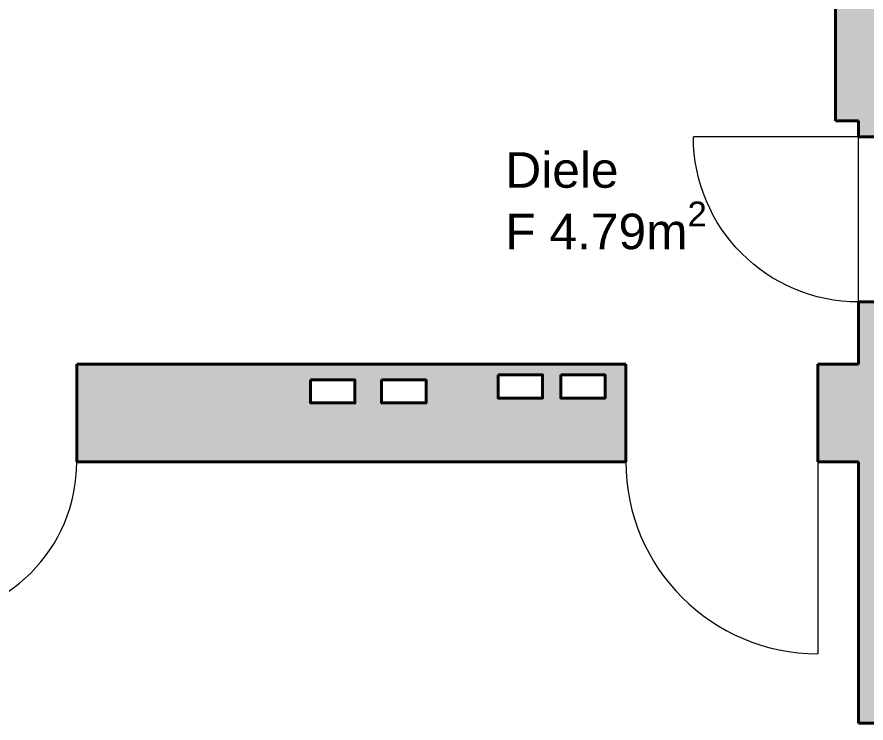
# Model space of a CAD drawing. Header units: metres. Extents: x 19 to 230, y -653 to -519.
# Drawn here: x 25.11 to 29.888, y -538.364 to -534.39 of the extents above; entities that cross this region are included whole.
import ezdxf

# ---------------------------------------------------------------- set-up
doc = ezdxf.new("R2010")
doc.units = ezdxf.units.M
doc.header["$LTSCALE"] = 0.0125
for name, color, linetype, lineweight in [('Beschriftung-Räume', 3, 'Continuous', 15), ('Türen', 65, 'Continuous', 15), ('WändeBestand', 142, 'Continuous', 40)]:
    doc.layers.add(name, color=color, linetype=linetype, lineweight=lineweight)
doc.layers.add('SchrBestand', color=7, linetype='Continuous', lineweight=15, true_color=0xc9c9c9)
doc.styles.add('Arial', font='arial.ttf')

msp = doc.modelspace()

# ---------------------------------------------------------------- hatches: boundary and pattern name
at = {"layer": 'SchrBestand'}
h = msp.add_hatch(color=256, dxfattribs=at)
h.dxf.hatch_style = 1
h.paths.add_polyline_path([(30.2268, -532.0365), (29.8468, -532.0365), (29.8468, -532.8541), (29.7168, -532.8541), (29.7168, -534.9741), (29.8468, -534.9741), (29.8468, -535.0641), (30.2268, -535.0641)])
h.paths.add_polyline_path([(30.6668, -536.1841), (30.2268, -536.1841), (30.2268, -535.9941), (29.8468, -535.9941), (29.8468, -536.3441), (29.6168, -536.3441), (29.6168, -536.8941), (29.8468, -536.8941), (29.8468, -538.2405), (30.2968, -538.2405), (30.2968, -538.0541), (30.6668, -538.0541), (32.4068, -538.0541), (32.8668, -538.0541), (32.8668, -538.2405), (33.2268, -538.2405), (33.2268, -536.8941), (33.3568, -536.8941), (33.3568, -536.3341), (33.2268, -536.3341), (33.2268, -536.1841), (32.4068, -536.1841), (32.4068, -537.3941), (30.6668, -537.3941)])
h.paths.add_polyline_path([(30.2968, -538.2405), (29.8468, -538.2405), (29.8468, -538.3641), (30.2968, -538.3641)])
h = msp.add_hatch(color=256, dxfattribs=at)
h.dxf.hatch_style = 1
h.paths.add_polyline_path([(28.5368, -536.3441), (26.5368, -536.3441), (25.4468, -536.3441), (25.4468, -536.8941), (27.5868, -536.8941), (28.5368, -536.8941)])
h.paths.add_polyline_path([(27.4124, -536.5628), (27.1624, -536.5628), (27.1624, -536.4328), (27.4124, -536.4328)], flags=16)
h.paths.add_polyline_path([(27.818, -536.5353), (27.818, -536.4053), (28.068, -536.4053), (28.068, -536.5353)], flags=16)
h.paths.add_polyline_path([(27.0121, -536.5628), (26.7621, -536.5628), (26.7621, -536.4328), (27.0121, -536.4328)], flags=16)
h.paths.add_polyline_path([(28.1703, -536.5353), (28.1703, -536.4053), (28.4203, -536.4053), (28.4203, -536.5353)], flags=16)

# ---------------------------------------------------------------- linework, layer by layer
at = {"layer": 'Türen'}
for p, q in [((29.8468, -535.0641), (28.9168, -535.0641)), ((29.8468, -535.9941), (29.8468, -535.0641)), ((29.6168, -536.8941), (29.6168, -537.9741))]:
    msp.add_line(p, q, dxfattribs=at)
at = {"layer": 'Türen', "extrusion": (0, 0, -1)}
msp.add_arc((-29.8468, -535.0641), 0.93, 270, 0, dxfattribs=at)
at = {"layer": 'Türen'}
for centre, radius, start, end in [((24.5618, -536.8941), 0.885, 270, 0), ((29.6168, -536.8941), 1.08, 180, 270)]:
    msp.add_arc(centre, radius, start, end, dxfattribs=at)
at = {"layer": 'WändeBestand'}
for p, q in [((29.7168, -534.9741), (29.7168, -532.8541)), ((29.7168, -534.9741), (29.8468, -534.9741)), ((29.8468, -535.0641), (29.8468, -534.9741)), ((29.8468, -535.0641), (30.2268, -535.0641)), ((29.8468, -536.3441), (29.8468, -535.9941)), ((29.8468, -535.9941), (30.2268, -535.9941)), ((26.5368, -536.3441), (25.4468, -536.3441)), ((25.4468, -536.8941), (25.4468, -536.3441)), ((26.5368, -536.3441), (28.5368, -536.3441)), ((28.5368, -536.8941), (28.5368, -536.3441)), ((29.6168, -536.8941), (29.6168, -536.3441)), ((29.6168, -536.3441), (29.8468, -536.3441)), ((25.4468, -536.8941), (27.5868, -536.8941)), ((27.5868, -536.8941), (28.5368, -536.8941)), ((29.6168, -536.8941), (29.8468, -536.8941)), ((29.8468, -538.3641), (29.8468, -536.8941)), ((29.8468, -538.3641), (30.2968, -538.3641))]:
    msp.add_line(p, q, dxfattribs=at)
for points in [[(27.818, -536.4053), (28.068, -536.4053), (28.068, -536.5353), (27.818, -536.5353), (27.818, -536.4053)], [(28.1703, -536.4053), (28.4203, -536.4053), (28.4203, -536.5353), (28.1703, -536.5353), (28.1703, -536.4053)], [(26.7621, -536.4328), (27.0121, -536.4328), (27.0121, -536.5628), (26.7621, -536.5628), (26.7621, -536.4328)], [(27.1624, -536.4328), (27.4124, -536.4328), (27.4124, -536.5628), (27.1624, -536.5628), (27.1624, -536.4328)]]:
    msp.add_lwpolyline(points, dxfattribs=at)

# ---------------------------------------------------------------- texts
at = {"layer": 'Beschriftung-Räume', "ltscale": 0.1, "insert": (27.8589, -535.1514), "char_height": 0.2, "width": 2.268363, "attachment_point": 1, "line_spacing_factor": 0.833333, "style": 'Arial'}
msp.add_mtext('\\A1;Diele\\PF 4.79m{\\H0.7x;\\S2^ ;}', dxfattribs=at)

doc.saveas('drawing.dxf')
